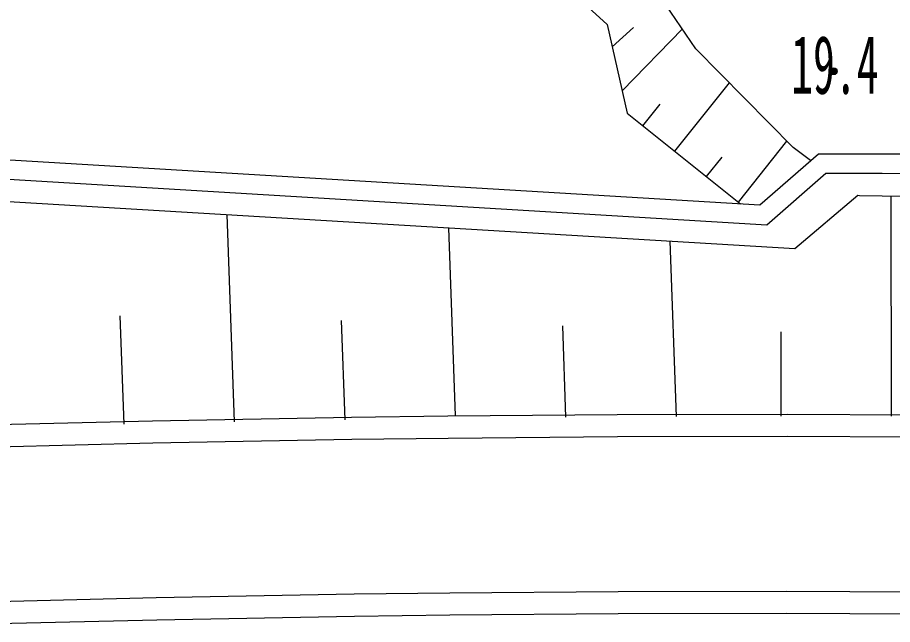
# Model space of a CAD drawing. Units: millimetres, scale not verified. Extents: x 39750 to 680000, y 20000 to 380250.
# Drawn here: x 166760 to 186568, y 287228 to 300960 of the extents above; entities that cross this region are included whole.
import ezdxf
from ezdxf.enums import TextEntityAlignment as Align

# ---------------------------------------------------------------- set-up
doc = ezdxf.new("R2010")
doc.units = ezdxf.units.MM
doc.header["$LTSCALE"] = 1000
doc.layers.add('M-BGD', color=7, linetype='Continuous', lineweight=25)
doc.styles.add('ＭＳ ゴシック', font='')
doc.styles.get('ＭＳ ゴシック').set_extended_font_data('MS Gothic')

msp = doc.modelspace()

# ---------------------------------------------------------------- linework, layer by layer
at = {"layer": 'M-BGD'}
for p, q in [((178703, 302091), (180107, 300798)), ((182118, 300248), (180792, 302192)), ((180107, 300798), (180559, 298799)), ((180220, 300298), (180701, 300733)), ((180446, 299298), (181810, 300700)), ((184317, 298017), (182118, 300248)), ((181638, 297935), (182874, 299481)), ((180919, 298511), (181310, 299000)), ((180559, 298799), (183127, 296745)), ((183078, 296784), (184177, 298159)), ((184714, 297724), (184317, 298017)), ((166327, 297754), (183566, 296719)), ((182358, 297360), (182708, 297798)), ((183566, 296719), (184890, 297878)), ((184890, 297878), (185311, 297877)), ((185311, 297877), (185822, 297877)), ((185822, 297877), (186333, 297875)), ((186333, 297875), (186844, 297874)), ((154710, 297511), (184355, 295732)), ((166300, 297316), (183721, 296270)), ((183721, 296270), (185055, 297438)), ((185055, 297438), (185310, 297437)), ((185310, 297437), (185821, 297437)), ((185821, 297437), (186332, 297435)), ((186332, 297435), (186843, 297434)), ((184355, 295732), (185779, 296937)), ((185779, 296937), (185820, 296936)), ((185820, 296936), (186330, 296928)), ((186330, 296928), (186841, 296919)), ((186533, 296925), (186537, 291940)), ((171499, 296504), (171668, 291813)), ((176513, 296203), (176666, 291945)), ((181527, 295902), (181670, 291931)), ((169080, 294208), (169168, 291762)), ((174087, 294105), (174168, 291856)), ((179095, 293984), (179169, 291915)), ((184036, 293845), (184037, 291938)), ((176502, 291946), (180338, 291978)), ((180338, 291978), (184183, 291985)), ((184183, 291985), (188031, 291965)), ((165308, 291726), (169815, 291836)), ((169815, 291836), (174321, 291918)), ((174321, 291918), (176502, 291946)), ((169826, 291336), (174329, 291418)), ((174329, 291418), (176507, 291446)), ((176507, 291446), (180341, 291478)), ((180341, 291478), (184182, 291485)), ((184182, 291485), (188026, 291465)), ((165322, 291226), (169826, 291336)), ((165417, 287727), (169900, 287837)), ((169900, 287837), (174383, 287918)), ((174383, 287918), (176545, 287946)), ((176545, 287946), (180358, 287978)), ((180358, 287978), (184176, 287985)), ((184176, 287985), (187995, 287965)), ((169911, 287337), (174391, 287418)), ((174391, 287418), (176550, 287446)), ((176550, 287446), (180361, 287478)), ((180361, 287478), (184175, 287485)), ((184175, 287485), (187991, 287465)), ((165431, 287228), (169911, 287337))]:
    msp.add_line(p, q, dxfattribs=at)
for centre, radius in [((185240, 299743), 75), ((185240, 299743), 65.6), ((185240, 299743), 56.3), ((185240, 299743), 46.9), ((185240, 299743), 37.5), ((185240, 299743), 28.2), ((185240, 299742), 18.8), ((185240, 299743), 9.4)]:
    msp.add_circle(centre, radius, dxfattribs=at)

# ---------------------------------------------------------------- texts
at = {"layer": 'M-BGD', "style": 'ＭＳ ゴシック', "width": 0.55}
msp.add_text('19.4', height=1320, dxfattribs=at).set_placement((184275, 298837), align=Align.BOTTOM_LEFT)

doc.saveas('drawing.dxf')
